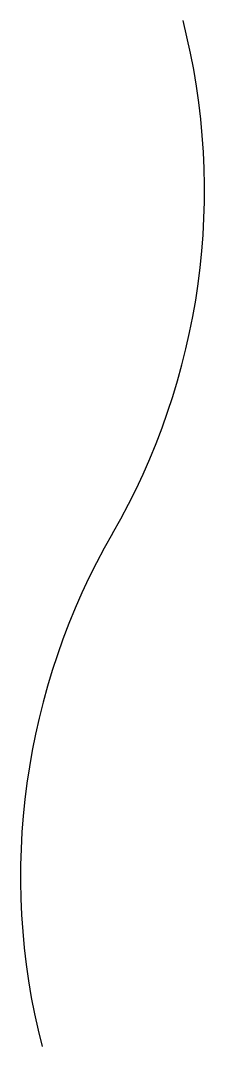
# Model space of a CAD drawing. Header units: millimetres. Extents: x -102 to 309, y -1136 to 1155.
import ezdxf

# ---------------------------------------------------------------- set-up
doc = ezdxf.new("R2010")
doc.units = ezdxf.units.MM
doc.layers.add('Default', color=7, linetype='Continuous', true_color=0x000000)

msp = doc.modelspace()

# ---------------------------------------------------------------- linework, layer by layer
at = {"layer": 'Default'}
for centre, start, end in [((-1219.8, 775.4), 329.9586, 14.3894), ((1427.4, -755.5), 149.9586, 194.3894)]:
    msp.add_arc(centre, 1529, start, end, dxfattribs=at)

doc.saveas('drawing.dxf')
